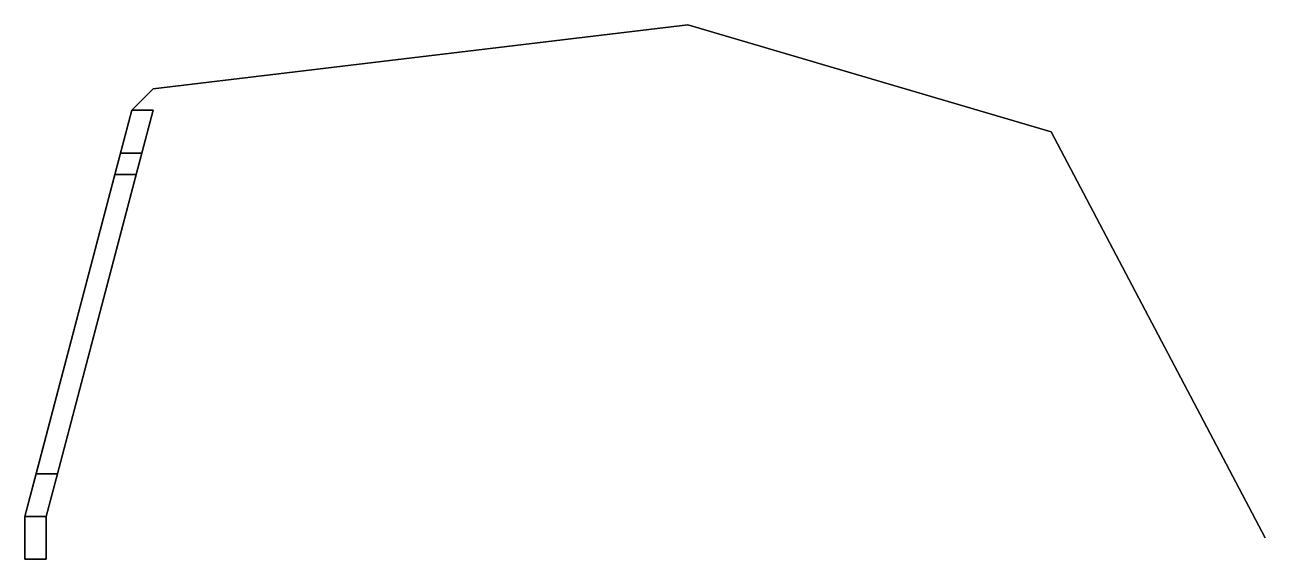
# Model space of a CAD drawing. Extents: x -0.36 to 0.22, y -0.01 to 0.24.
import ezdxf

# ---------------------------------------------------------------- set-up
doc = ezdxf.new("R2010")
doc.units = 0
doc.layers.add('GOGGLES', color=6, linetype='CONTINUOUS')

msp = doc.modelspace()

# ---------------------------------------------------------------- linework, layer by layer
at = {"layer": 'GOGGLES'}
for points in [[(-0.3, 0.21, 0.27), (-0.3, 0.21, 0.34), (-0.05, 0.24, 0.34), (-0.05, 0.24, 0.27)], [(-0.05, 0.24, 0.27), (-0.05, 0.24, 0.34), (0.12, 0.19, 0.34), (0.12, 0.19, 0.27)], [(-0.31, 0.2, 0.27), (-0.31, 0.2, 0.34), (-0.3, 0.21, 0.34), (-0.3, 0.21, 0.27)], [(-0.31, 0.2, 0.34), (-0.36, 0.01, 0.35), (-0.35474, 0.03, 0.36), (-0.31789, 0.17, 0.36)], [(-0.31, 0.2, 0.27), (-0.36, 0.01, 0.31), (-0.36, 0.01, 0.35), (-0.31, 0.2, 0.34)], [(-0.31526, 0.18, 0.24), (-0.35474, 0.03, 0.24), (-0.36, 0.01, 0.31), (-0.31, 0.2, 0.27)], [(-0.31, 0.2, 0.34), (-0.31789, 0.17, 0.36), (-0.30789, 0.17, 0.36), (-0.3, 0.2, 0.34)], [(-0.31526, 0.18, 0.24), (-0.31, 0.2, 0.27), (-0.3, 0.2, 0.27), (-0.30526, 0.18, 0.24)], [(-0.31, 0.2, 0.27), (-0.31, 0.2, 0.34), (-0.3, 0.2, 0.34), (-0.3, 0.2, 0.27)], [(0.12, 0.19, 0.27), (0.12, 0.19, 0.34), (0.22, 0, 0.34), (0.22, 0, 0.27)], [(-0.35474, 0.03, 0.24), (-0.31526, 0.18, 0.24), (-0.30526, 0.18, 0.24), (-0.34474, 0.03, 0.24)], [(-0.31789, 0.17, 0.36), (-0.35474, 0.03, 0.36), (-0.34474, 0.03, 0.36), (-0.30789, 0.17, 0.36)], [(-0.35474, 0.03, 0.36), (-0.36, 0.01, 0.35), (-0.35, 0.01, 0.35), (-0.34474, 0.03, 0.36)], [(-0.36, 0.01, 0.31), (-0.35474, 0.03, 0.24), (-0.34474, 0.03, 0.24), (-0.35, 0.01, 0.31)], [(-0.36, 0.01, 0.35), (-0.36, -0.01, 0.35), (-0.35, -0.01, 0.35), (-0.35, 0.01, 0.35)], [(-0.36, 0.01, 0.31), (-0.36, -0.01, 0.31), (-0.36, -0.01, 0.35), (-0.36, 0.01, 0.35)], [(-0.35, 0.01, 0.31), (-0.35, -0.01, 0.31), (-0.36, -0.01, 0.31), (-0.36, 0.01, 0.31)]]:
    msp.add_3dface(points, dxfattribs=at)

doc.saveas('drawing.dxf')
